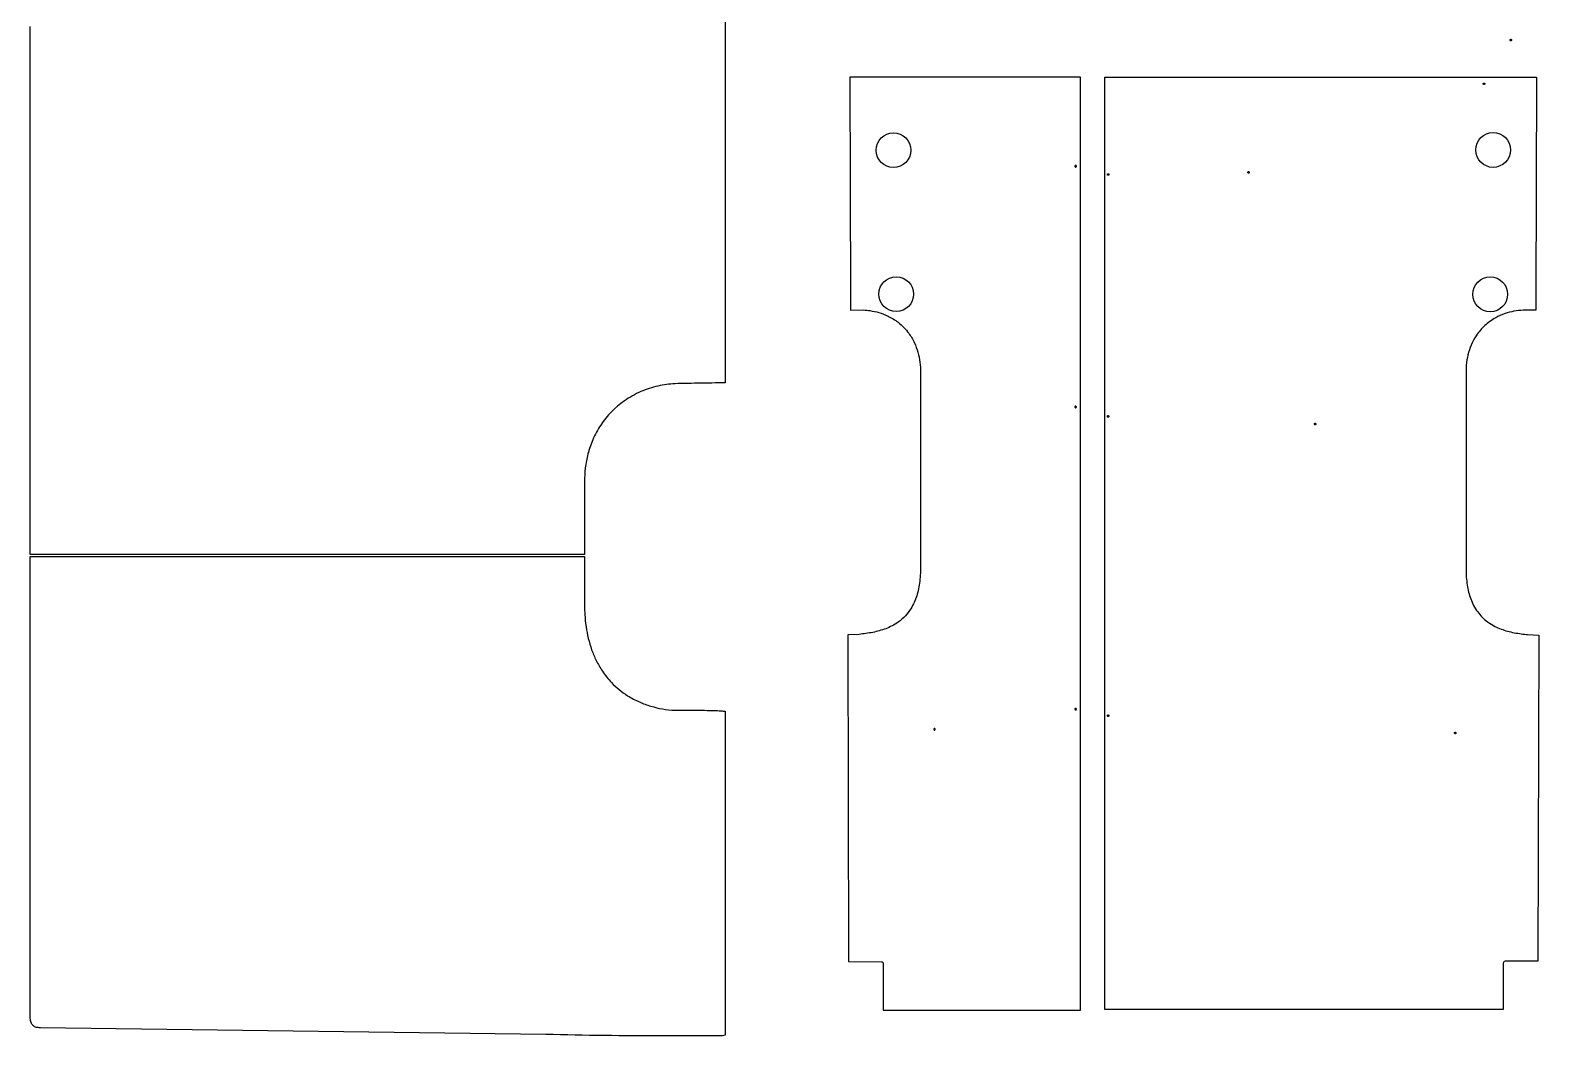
# Model space of a CAD drawing. Extents: x -4382 to 4488, y -1281 to 7969.
# Drawn here: x -4019 to -73, y 2095 to 4726 of the extents above; entities that cross this region are included whole.
import ezdxf

# ---------------------------------------------------------------- set-up
doc = ezdxf.new("R2010")
doc.units = 0
doc.layers.add('Default Layer', color=1, linetype='CONTINUOUS')

msp = doc.modelspace()

# ---------------------------------------------------------------- linework, layer by layer
at = {"layer": 'Default Layer'}
msp.add_lwpolyline([(-2201.1, 4865.8), (-2201.1, 3802.8, 0.0042), (-2207.9, 3802.9, 0.0036), (-2227.1, 3802.8, 0.0023), (-2264.8, 3802.3, 0.0017), (-2332.3, 3800.8, 0.0431), (-2377, 3794.7, 0.0467), (-2421.9, 3780.1, 0.0506), (-2464.9, 3756.1, 0.0938), (-2526.7, 3692.8, 0.045), (-2547.6, 3654.2, 0.0382), (-2560.3, 3617.1, 0.0338), (-2567.1, 3580.7, 0.0309), (-2569.1, 3544.3), (-2569.2, 3354.2), (-4019.1, 3354.2), (-4019.1, 3354.2), (-4019, 4735.4, -0.0056)], format="xyb", dxfattribs=at)
for points in [[(-146.4, 4697.8), (-146.6, 4697.8), (-146.8, 4697.8), (-147, 4697.9), (-147.2, 4698), (-147.4, 4698), (-147.6, 4698.1), (-147.7, 4698.3), (-147.9, 4698.4), (-148, 4698.5), (-148.1, 4698.7), (-148.2, 4698.8), (-148.3, 4699), (-148.3, 4699.2), (-148.4, 4699.4), (-148.4, 4699.6), (-148.4, 4699.8), (-148.4, 4700), (-148.4, 4700.2), (-148.3, 4700.4), (-148.3, 4700.6), (-148.2, 4700.7), (-148.1, 4700.9), (-148, 4701.1), (-147.9, 4701.2), (-147.7, 4701.3), (-147.6, 4701.5), (-147.4, 4701.6), (-147.2, 4701.6), (-147, 4701.7), (-146.8, 4701.8), (-146.6, 4701.8), (-146.4, 4701.8), (-146.2, 4701.8), (-146, 4701.8), (-145.8, 4701.7), (-145.7, 4701.6), (-145.5, 4701.6), (-145.3, 4701.5), (-145.2, 4701.3), (-145, 4701.2), (-144.9, 4701.1), (-144.8, 4700.9), (-144.7, 4700.7), (-144.6, 4700.6), (-144.5, 4700.4), (-144.5, 4700.2), (-144.4, 4700), (-144.4, 4699.8), (-144.4, 4699.6), (-144.5, 4699.4), (-144.5, 4699.2), (-144.6, 4699), (-144.7, 4698.8), (-144.8, 4698.7), (-144.9, 4698.5), (-145, 4698.4), (-145.2, 4698.3), (-145.3, 4698.1), (-145.5, 4698), (-145.7, 4698), (-145.8, 4697.9), (-146, 4697.8), (-146.2, 4697.8), (-146.4, 4697.8)], [(-216.5, 4583.2), (-216.7, 4583.2), (-216.9, 4583.2), (-217.1, 4583.3), (-217.3, 4583.3), (-217.5, 4583.4), (-217.7, 4583.5), (-217.8, 4583.6), (-218, 4583.8), (-218.1, 4583.9), (-218.2, 4584.1), (-218.3, 4584.2), (-218.4, 4584.4), (-218.4, 4584.6), (-218.5, 4584.8), (-218.5, 4585), (-218.5, 4585.2), (-218.5, 4585.4), (-218.5, 4585.6), (-218.4, 4585.8), (-218.4, 4585.9), (-218.3, 4586.1), (-218.2, 4586.3), (-218.1, 4586.4), (-218, 4586.6), (-217.8, 4586.7), (-217.7, 4586.8), (-217.5, 4586.9), (-217.3, 4587), (-217.1, 4587.1), (-216.9, 4587.1), (-216.7, 4587.2), (-216.5, 4587.2), (-216.3, 4587.2), (-216.1, 4587.1), (-215.9, 4587.1), (-215.8, 4587), (-215.6, 4586.9), (-215.4, 4586.8), (-215.3, 4586.7), (-215.1, 4586.6), (-215, 4586.4), (-214.9, 4586.3), (-214.8, 4586.1), (-214.7, 4585.9), (-214.6, 4585.8), (-214.6, 4585.6), (-214.5, 4585.4), (-214.5, 4585.2), (-214.5, 4585), (-214.6, 4584.8), (-214.6, 4584.6), (-214.7, 4584.4), (-214.8, 4584.2), (-214.9, 4584.1), (-215, 4583.9), (-215.1, 4583.8), (-215.3, 4583.6), (-215.4, 4583.5), (-215.6, 4583.4), (-215.8, 4583.3), (-215.9, 4583.3), (-216.1, 4583.2), (-216.3, 4583.2), (-216.5, 4583.2)], [(-1284.6, 4367.6), (-1284.4, 4367.6), (-1284.2, 4367.7), (-1284, 4367.7), (-1283.8, 4367.8), (-1283.7, 4367.9), (-1283.5, 4368), (-1283.3, 4368.1), (-1283.2, 4368.2), (-1283.1, 4368.3), (-1283, 4368.5), (-1282.9, 4368.7), (-1282.8, 4368.8), (-1282.7, 4369), (-1282.6, 4369.2), (-1282.6, 4369.4), (-1282.6, 4369.6), (-1282.6, 4369.8), (-1282.6, 4370), (-1282.7, 4370.2), (-1282.8, 4370.4), (-1282.9, 4370.6), (-1283, 4370.7), (-1283.1, 4370.9), (-1283.2, 4371), (-1283.3, 4371.2), (-1283.5, 4371.3), (-1283.7, 4371.4), (-1283.8, 4371.5), (-1284, 4371.5), (-1284.2, 4371.6), (-1284.4, 4371.6), (-1284.6, 4371.6), (-1284.8, 4371.6), (-1285, 4371.6), (-1285.2, 4371.5), (-1285.4, 4371.5), (-1285.6, 4371.4), (-1285.7, 4371.3), (-1285.9, 4371.2), (-1286, 4371), (-1286.2, 4370.9), (-1286.3, 4370.7), (-1286.4, 4370.6), (-1286.5, 4370.4), (-1286.5, 4370.2), (-1286.6, 4370), (-1286.6, 4369.8), (-1286.6, 4369.6), (-1286.6, 4369.4), (-1286.6, 4369.2), (-1286.5, 4369), (-1286.5, 4368.8), (-1286.4, 4368.7), (-1286.3, 4368.5), (-1286.2, 4368.3), (-1286, 4368.2), (-1285.9, 4368.1), (-1285.7, 4368), (-1285.6, 4367.9), (-1285.4, 4367.8), (-1285.2, 4367.7), (-1285, 4367.7), (-1284.8, 4367.6), (-1284.6, 4367.6)], [(-1199.6, 4346.2), (-1199.8, 4346.2), (-1200, 4346.3), (-1200.2, 4346.3), (-1200.4, 4346.4), (-1200.6, 4346.5), (-1200.7, 4346.6), (-1200.9, 4346.7), (-1201, 4346.8), (-1201.2, 4347), (-1201.3, 4347.1), (-1201.4, 4347.3), (-1201.5, 4347.5), (-1201.5, 4347.6), (-1201.6, 4347.8), (-1201.6, 4348), (-1201.6, 4348.2), (-1201.6, 4348.4), (-1201.6, 4348.6), (-1201.5, 4348.8), (-1201.5, 4349), (-1201.4, 4349.2), (-1201.3, 4349.4), (-1201.2, 4349.5), (-1201, 4349.7), (-1200.9, 4349.8), (-1200.7, 4349.9), (-1200.6, 4350), (-1200.4, 4350.1), (-1200.2, 4350.1), (-1200, 4350.2), (-1199.8, 4350.2), (-1199.6, 4350.2), (-1199.4, 4350.2), (-1199.2, 4350.2), (-1199, 4350.1), (-1198.8, 4350.1), (-1198.7, 4350), (-1198.5, 4349.9), (-1198.3, 4349.8), (-1198.2, 4349.7), (-1198.1, 4349.5), (-1197.9, 4349.4), (-1197.8, 4349.2), (-1197.8, 4349), (-1197.7, 4348.8), (-1197.6, 4348.6), (-1197.6, 4348.4), (-1197.6, 4348.2), (-1197.6, 4348), (-1197.6, 4347.8), (-1197.7, 4347.6), (-1197.8, 4347.5), (-1197.8, 4347.3), (-1197.9, 4347.1), (-1198.1, 4347), (-1198.2, 4346.8), (-1198.3, 4346.7), (-1198.5, 4346.6), (-1198.7, 4346.5), (-1198.8, 4346.4), (-1199, 4346.3), (-1199.2, 4346.3), (-1199.4, 4346.2), (-1199.6, 4346.2)], [(-832.4, 4351.6), (-832.6, 4351.6), (-832.8, 4351.7), (-833, 4351.7), (-833.1, 4351.8), (-833.3, 4351.9), (-833.5, 4352), (-833.6, 4352.1), (-833.8, 4352.2), (-833.9, 4352.4), (-834, 4352.5), (-834.1, 4352.7), (-834.2, 4352.8), (-834.3, 4353), (-834.3, 4353.2), (-834.4, 4353.4), (-834.4, 4353.6), (-834.4, 4353.8), (-834.3, 4354), (-834.3, 4354.2), (-834.2, 4354.4), (-834.1, 4354.6), (-834, 4354.7), (-833.9, 4354.9), (-833.8, 4355), (-833.6, 4355.2), (-833.5, 4355.3), (-833.3, 4355.4), (-833.1, 4355.5), (-833, 4355.5), (-832.8, 4355.6), (-832.6, 4355.6), (-832.4, 4355.6), (-832.2, 4355.6), (-832, 4355.6), (-831.8, 4355.5), (-831.6, 4355.5), (-831.4, 4355.4), (-831.2, 4355.3), (-831.1, 4355.2), (-831, 4355), (-830.8, 4354.9), (-830.7, 4354.7), (-830.6, 4354.6), (-830.5, 4354.4), (-830.5, 4354.2), (-830.4, 4354), (-830.4, 4353.8), (-830.4, 4353.6), (-830.4, 4353.4), (-830.4, 4353.2), (-830.5, 4353), (-830.5, 4352.8), (-830.6, 4352.7), (-830.7, 4352.5), (-830.8, 4352.4), (-831, 4352.2), (-831.1, 4352.1), (-831.2, 4352), (-831.4, 4351.9), (-831.6, 4351.8), (-831.8, 4351.7), (-832, 4351.7), (-832.2, 4351.6), (-832.4, 4351.6)], [(-1284.6, 3738.1), (-1284.4, 3738.1), (-1284.2, 3738.1), (-1284, 3738.2), (-1283.8, 3738.2), (-1283.7, 3738.3), (-1283.5, 3738.4), (-1283.3, 3738.5), (-1283.2, 3738.7), (-1283.1, 3738.8), (-1283, 3739), (-1282.9, 3739.1), (-1282.8, 3739.3), (-1282.7, 3739.5), (-1282.6, 3739.7), (-1282.6, 3739.9), (-1282.6, 3740.1), (-1282.6, 3740.3), (-1282.6, 3740.5), (-1282.7, 3740.7), (-1282.8, 3740.8), (-1282.9, 3741), (-1283, 3741.2), (-1283.1, 3741.3), (-1283.2, 3741.5), (-1283.3, 3741.6), (-1283.5, 3741.7), (-1283.7, 3741.8), (-1283.8, 3741.9), (-1284, 3742), (-1284.2, 3742), (-1284.4, 3742.1), (-1284.6, 3742.1), (-1284.8, 3742.1), (-1285, 3742), (-1285.2, 3742), (-1285.4, 3741.9), (-1285.6, 3741.8), (-1285.7, 3741.7), (-1285.9, 3741.6), (-1286, 3741.5), (-1286.2, 3741.3), (-1286.3, 3741.2), (-1286.4, 3741), (-1286.5, 3740.8), (-1286.5, 3740.7), (-1286.6, 3740.5), (-1286.6, 3740.3), (-1286.6, 3740.1), (-1286.6, 3739.9), (-1286.6, 3739.7), (-1286.5, 3739.5), (-1286.5, 3739.3), (-1286.4, 3739.1), (-1286.3, 3739), (-1286.2, 3738.8), (-1286, 3738.7), (-1285.9, 3738.5), (-1285.7, 3738.4), (-1285.6, 3738.3), (-1285.4, 3738.2), (-1285.2, 3738.2), (-1285, 3738.1), (-1284.8, 3738.1), (-1284.6, 3738.1)], [(-1199.6, 3713.3), (-1199.8, 3713.3), (-1200, 3713.4), (-1200.2, 3713.4), (-1200.4, 3713.5), (-1200.6, 3713.6), (-1200.7, 3713.7), (-1200.9, 3713.8), (-1201, 3713.9), (-1201.2, 3714), (-1201.3, 3714.2), (-1201.4, 3714.4), (-1201.5, 3714.5), (-1201.5, 3714.7), (-1201.6, 3714.9), (-1201.6, 3715.1), (-1201.6, 3715.3), (-1201.6, 3715.5), (-1201.6, 3715.7), (-1201.5, 3715.9), (-1201.5, 3716.1), (-1201.4, 3716.3), (-1201.3, 3716.4), (-1201.2, 3716.6), (-1201, 3716.7), (-1200.9, 3716.9), (-1200.7, 3717), (-1200.6, 3717.1), (-1200.4, 3717.2), (-1200.2, 3717.2), (-1200, 3717.3), (-1199.8, 3717.3), (-1199.6, 3717.3), (-1199.4, 3717.3), (-1199.2, 3717.3), (-1199, 3717.2), (-1198.8, 3717.2), (-1198.7, 3717.1), (-1198.5, 3717), (-1198.3, 3716.9), (-1198.2, 3716.7), (-1198.1, 3716.6), (-1197.9, 3716.4), (-1197.8, 3716.3), (-1197.8, 3716.1), (-1197.7, 3715.9), (-1197.6, 3715.7), (-1197.6, 3715.5), (-1197.6, 3715.3), (-1197.6, 3715.1), (-1197.6, 3714.9), (-1197.7, 3714.7), (-1197.8, 3714.5), (-1197.8, 3714.4), (-1197.9, 3714.2), (-1198.1, 3714), (-1198.2, 3713.9), (-1198.3, 3713.8), (-1198.5, 3713.7), (-1198.7, 3713.6), (-1198.8, 3713.5), (-1199, 3713.4), (-1199.2, 3713.4), (-1199.4, 3713.3), (-1199.6, 3713.3)], [(-658.3, 3693.4), (-658.5, 3693.4), (-658.7, 3693.4), (-658.9, 3693.4), (-659.1, 3693.5), (-659.2, 3693.6), (-659.4, 3693.7), (-659.6, 3693.8), (-659.7, 3693.9), (-659.8, 3694.1), (-659.9, 3694.2), (-660, 3694.4), (-660.1, 3694.6), (-660.2, 3694.8), (-660.2, 3694.9), (-660.3, 3695.1), (-660.3, 3695.4), (-660.3, 3695.6), (-660.2, 3695.8), (-660.2, 3695.9), (-660.1, 3696.1), (-660, 3696.3), (-659.9, 3696.5), (-659.8, 3696.6), (-659.7, 3696.8), (-659.6, 3696.9), (-659.4, 3697), (-659.2, 3697.1), (-659.1, 3697.2), (-658.9, 3697.3), (-658.7, 3697.3), (-658.5, 3697.3), (-658.3, 3697.4), (-658.1, 3697.3), (-657.9, 3697.3), (-657.7, 3697.3), (-657.5, 3697.2), (-657.3, 3697.1), (-657.2, 3697), (-657, 3696.9), (-656.9, 3696.8), (-656.7, 3696.6), (-656.6, 3696.5), (-656.5, 3696.3), (-656.4, 3696.1), (-656.4, 3695.9), (-656.3, 3695.8), (-656.3, 3695.6), (-656.3, 3695.4), (-656.3, 3695.1), (-656.3, 3694.9), (-656.4, 3694.8), (-656.4, 3694.6), (-656.5, 3694.4), (-656.6, 3694.2), (-656.7, 3694.1), (-656.9, 3693.9), (-657, 3693.8), (-657.2, 3693.7), (-657.3, 3693.6), (-657.5, 3693.5), (-657.7, 3693.4), (-657.9, 3693.4), (-658.1, 3693.4), (-658.3, 3693.4)], [(-1284.6, 2947.8), (-1284.4, 2947.8), (-1284.2, 2947.8), (-1284, 2947.8), (-1283.8, 2947.9), (-1283.7, 2948), (-1283.5, 2948.1), (-1283.3, 2948.2), (-1283.2, 2948.3), (-1283.1, 2948.5), (-1283, 2948.6), (-1282.9, 2948.8), (-1282.8, 2949), (-1282.7, 2949.2), (-1282.6, 2949.4), (-1282.6, 2949.6), (-1282.6, 2949.8), (-1282.6, 2950), (-1282.6, 2950.2), (-1282.7, 2950.4), (-1282.8, 2950.5), (-1282.9, 2950.7), (-1283, 2950.9), (-1283.1, 2951), (-1283.2, 2951.2), (-1283.3, 2951.3), (-1283.5, 2951.4), (-1283.7, 2951.5), (-1283.8, 2951.6), (-1284, 2951.7), (-1284.2, 2951.7), (-1284.4, 2951.7), (-1284.6, 2951.8), (-1284.8, 2951.7), (-1285, 2951.7), (-1285.2, 2951.7), (-1285.4, 2951.6), (-1285.6, 2951.5), (-1285.7, 2951.4), (-1285.9, 2951.3), (-1286, 2951.2), (-1286.2, 2951), (-1286.3, 2950.9), (-1286.4, 2950.7), (-1286.5, 2950.5), (-1286.5, 2950.4), (-1286.6, 2950.2), (-1286.6, 2950), (-1286.6, 2949.8), (-1286.6, 2949.6), (-1286.6, 2949.4), (-1286.5, 2949.2), (-1286.5, 2949), (-1286.4, 2948.8), (-1286.3, 2948.6), (-1286.2, 2948.5), (-1286, 2948.3), (-1285.9, 2948.2), (-1285.7, 2948.1), (-1285.6, 2948), (-1285.4, 2947.9), (-1285.2, 2947.8), (-1285, 2947.8), (-1284.8, 2947.8), (-1284.6, 2947.8)], [(-1199.6, 2930.5), (-1199.8, 2930.5), (-1200, 2930.5), (-1200.2, 2930.6), (-1200.4, 2930.6), (-1200.6, 2930.7), (-1200.7, 2930.8), (-1200.9, 2930.9), (-1201, 2931.1), (-1201.2, 2931.2), (-1201.3, 2931.4), (-1201.4, 2931.5), (-1201.5, 2931.7), (-1201.5, 2931.9), (-1201.6, 2932.1), (-1201.6, 2932.3), (-1201.6, 2932.5), (-1201.6, 2932.7), (-1201.6, 2932.9), (-1201.5, 2933.1), (-1201.5, 2933.3), (-1201.4, 2933.4), (-1201.3, 2933.6), (-1201.2, 2933.8), (-1201, 2933.9), (-1200.9, 2934), (-1200.7, 2934.1), (-1200.6, 2934.2), (-1200.4, 2934.3), (-1200.2, 2934.4), (-1200, 2934.4), (-1199.8, 2934.5), (-1199.6, 2934.5), (-1199.4, 2934.5), (-1199.2, 2934.4), (-1199, 2934.4), (-1198.8, 2934.3), (-1198.7, 2934.2), (-1198.5, 2934.1), (-1198.3, 2934), (-1198.2, 2933.9), (-1198.1, 2933.8), (-1197.9, 2933.6), (-1197.8, 2933.4), (-1197.8, 2933.3), (-1197.7, 2933.1), (-1197.6, 2932.9), (-1197.6, 2932.7), (-1197.6, 2932.5), (-1197.6, 2932.3), (-1197.6, 2932.1), (-1197.7, 2931.9), (-1197.8, 2931.7), (-1197.8, 2931.5), (-1197.9, 2931.4), (-1198.1, 2931.2), (-1198.2, 2931.1), (-1198.3, 2930.9), (-1198.5, 2930.8), (-1198.7, 2930.7), (-1198.8, 2930.6), (-1199, 2930.6), (-1199.2, 2930.5), (-1199.4, 2930.5), (-1199.6, 2930.5)], [(-1653.9, 2894.7), (-1653.7, 2894.7), (-1653.5, 2894.8), (-1653.3, 2894.8), (-1653.1, 2894.9), (-1653, 2895), (-1652.8, 2895.1), (-1652.6, 2895.2), (-1652.5, 2895.3), (-1652.4, 2895.4), (-1652.3, 2895.6), (-1652.2, 2895.8), (-1652.1, 2895.9), (-1652, 2896.1), (-1652, 2896.3), (-1651.9, 2896.5), (-1651.9, 2896.7), (-1651.9, 2896.9), (-1652, 2897.1), (-1652, 2897.3), (-1652.1, 2897.5), (-1652.2, 2897.7), (-1652.3, 2897.8), (-1652.4, 2898), (-1652.5, 2898.1), (-1652.6, 2898.3), (-1652.8, 2898.4), (-1653, 2898.5), (-1653.1, 2898.6), (-1653.3, 2898.6), (-1653.5, 2898.7), (-1653.7, 2898.7), (-1653.9, 2898.7), (-1654.1, 2898.7), (-1654.3, 2898.7), (-1654.5, 2898.6), (-1654.7, 2898.6), (-1654.9, 2898.5), (-1655, 2898.4), (-1655.2, 2898.3), (-1655.3, 2898.1), (-1655.5, 2898), (-1655.6, 2897.8), (-1655.7, 2897.7), (-1655.8, 2897.5), (-1655.8, 2897.3), (-1655.9, 2897.1), (-1655.9, 2896.9), (-1655.9, 2896.7), (-1655.9, 2896.5), (-1655.9, 2896.3), (-1655.8, 2896.1), (-1655.8, 2895.9), (-1655.7, 2895.8), (-1655.6, 2895.6), (-1655.5, 2895.4), (-1655.3, 2895.3), (-1655.2, 2895.2), (-1655, 2895.1), (-1654.9, 2895), (-1654.7, 2894.9), (-1654.5, 2894.8), (-1654.3, 2894.8), (-1654.1, 2894.7), (-1653.9, 2894.7)], [(-291.9, 2885.4), (-292.1, 2885.4), (-292.3, 2885.4), (-292.5, 2885.5), (-292.7, 2885.5), (-292.9, 2885.6), (-293.1, 2885.7), (-293.2, 2885.8), (-293.4, 2885.9), (-293.5, 2886.1), (-293.6, 2886.2), (-293.7, 2886.4), (-293.8, 2886.6), (-293.9, 2886.8), (-293.9, 2887), (-293.9, 2887.2), (-293.9, 2887.4), (-293.9, 2887.6), (-293.9, 2887.8), (-293.9, 2888), (-293.8, 2888.1), (-293.7, 2888.3), (-293.6, 2888.5), (-293.5, 2888.6), (-293.4, 2888.8), (-293.2, 2888.9), (-293.1, 2889), (-292.9, 2889.1), (-292.7, 2889.2), (-292.5, 2889.3), (-292.3, 2889.3), (-292.1, 2889.4), (-291.9, 2889.4), (-291.7, 2889.4), (-291.5, 2889.3), (-291.3, 2889.3), (-291.2, 2889.2), (-291, 2889.1), (-290.8, 2889), (-290.7, 2888.9), (-290.5, 2888.8), (-290.4, 2888.6), (-290.3, 2888.5), (-290.2, 2888.3), (-290.1, 2888.1), (-290, 2888), (-290, 2887.8), (-290, 2887.6), (-289.9, 2887.4), (-290, 2887.2), (-290, 2887), (-290, 2886.8), (-290.1, 2886.6), (-290.2, 2886.4), (-290.3, 2886.2), (-290.4, 2886.1), (-290.5, 2885.9), (-290.7, 2885.8), (-290.8, 2885.7), (-291, 2885.6), (-291.2, 2885.5), (-291.3, 2885.5), (-291.5, 2885.4), (-291.7, 2885.4), (-291.9, 2885.4)]]:
    msp.add_lwpolyline(points, close=True, dxfattribs=at)
for points in [[(-1271.7, 4602.7), (-1875.5, 4602.7), (-1873.7, 4029.5), (-1873.6, 3993.5), (-1839.6, 3993.7, -0.023), (-1822.5, 3992, -0.0351), (-1799.1, 3986.9, -0.0408), (-1775.4, 3977.8, -0.0532), (-1749.1, 3961.6, -0.0701), (-1721.1, 3932.8, -0.0473), (-1706.6, 3908.4, -0.042), (-1697.1, 3883, -0.0376), (-1691.9, 3857.1, -0.036), (-1690.5, 3829.8), (-1690.5, 3317.2, -0.009), (-1690.7, 3305.7, -0.0197), (-1692.3, 3284.2, -0.0223), (-1695.4, 3264.5, -0.0255), (-1700.2, 3246.1, -0.0291), (-1706.7, 3229, -0.0347), (-1715.7, 3212.2, -0.0473), (-1729.9, 3193.7, -0.0509), (-1748.7, 3177.2, -0.0349), (-1764.9, 3167.4, -0.0284), (-1781.3, 3160.1, -0.0232), (-1798.1, 3154.6, -0.0185), (-1815.3, 3150.5, -0.0142), (-1833.1, 3147.4, -0.0094), (-1851.1, 3145.2), (-1880.9, 3144.1), (-1878.6, 2289.2), (-1792.4, 2288.9, -0.4044), (-1787.8, 2283.9), (-1787.9, 2162.3), (-1271.7, 2162.2), (-1271.7, 4602.7)], [(-1207.9, 4602.7), (-79.4, 4602.7), (-81.1, 4029), (-81.2, 3992.9), (-114.4, 3993.1, 0.0323), (-138.1, 3990.3, 0.0367), (-161.6, 3984.2, 0.0435), (-185.9, 3973.5, 0.0617), (-214.6, 3952.8, 0.0596), (-236.9, 3926.5, 0.0459), (-250.1, 3901.7, 0.0407), (-258.5, 3876.3, 0.0376), (-262.8, 3849.8, 0.0268), (-263.5, 3829.2), (-263.6, 3316.6, 0.0181), (-262.8, 3294.7, 0.0206), (-260.5, 3274.3, 0.0231), (-256.7, 3255.7, 0.0268), (-251.2, 3238, 0.0314), (-243.7, 3221, 0.039), (-233, 3203.8, 0.0724), (-208.3, 3178.8, 0.0365), (-192, 3168.3, 0.0291), (-175.9, 3160.7, 0.0242), (-159.1, 3154.9, 0.0195), (-141.8, 3150.5, 0.0151), (-123.9, 3147.3, 0.0102), (-106.1, 3145, 0.0013), (-102.9, 3144.7), (-73.1, 3143.5), (-75.4, 2290.7), (-161.6, 2290.4, 0.4044), (-166.2, 2285.4), (-166.1, 2163.7), (-1207.9, 2163.7), (-1207.9, 4602.7)], [(-1761.1, 4457.1, -0.41421), (-1715.6, 4411.6, -0.41421), (-1761.1, 4366.1, -0.414211), (-1806.6, 4411.6, -0.414211), (-1761.1, 4457.1)], [(-192.7, 4457.8, -0.41421), (-147.2, 4412.3, -0.41421), (-192.7, 4366.8, -0.414211), (-238.2, 4412.3, -0.414211), (-192.7, 4457.8)], [(-1753.8, 4080.8, -0.41421), (-1708.3, 4035.3, -0.41421), (-1753.8, 3989.8, -0.414211), (-1799.3, 4035.3, -0.414211), (-1753.8, 4080.8)], [(-200.2, 4080.2, -0.41421), (-154.7, 4034.7, -0.41421), (-200.2, 3989.2, -0.414211), (-245.7, 4034.7, -0.414211), (-200.2, 4080.2)], [(-2568.9, 3348.7), (-2569, 3217.8, 0.0124), (-2568.4, 3197.5, 0.0219), (-2565.2, 3165.2, 0.0238), (-2559.3, 3134.6, 0.0262), (-2550.5, 3105.2, 0.0292), (-2538.5, 3076.7, 0.0332), (-2522.4, 3048.9, 0.0419), (-2498.7, 3019.3, 0.0618), (-2456.5, 2984.7, 0.0377), (-2425.7, 2968.4, 0.032), (-2395.7, 2957.4, 0.0289), (-2365, 2950.3, 0.0266), (-2333.1, 2946.6, -0.0025), (-2291.2, 2946.9, -0.0038), (-2255, 2946.6, -0.005), (-2229.6, 2946, -0.0069), (-2212.3, 2945.2, -0.0097), (-2200.9, 2944.2), (-2201.1, 2096.5), (-2208.1, 2095.5), (-2365.5, 2095.2, -0.0077), (-2670.1, 2098.7), (-3992.4, 2116.3), (-3993, 2116.3, -0.0217), (-3998.5, 2116.5, -0.0347), (-4003.2, 2117.3, -0.0507), (-4007.4, 2118.7, -0.0833), (-4011.8, 2121.7, -0.0709), (-4014.8, 2125.5, -0.0486), (-4016.6, 2129.7, -0.0359), (-4017.9, 2134.8, -0.0257), (-4018.7, 2140.9, -0.018), (-4019, 2148.5), (-4018.9, 3348.7), (-2568.9, 3348.7)]]:
    msp.add_lwpolyline(points, format="xyb", close=True, dxfattribs=at)

doc.saveas('drawing.dxf')
